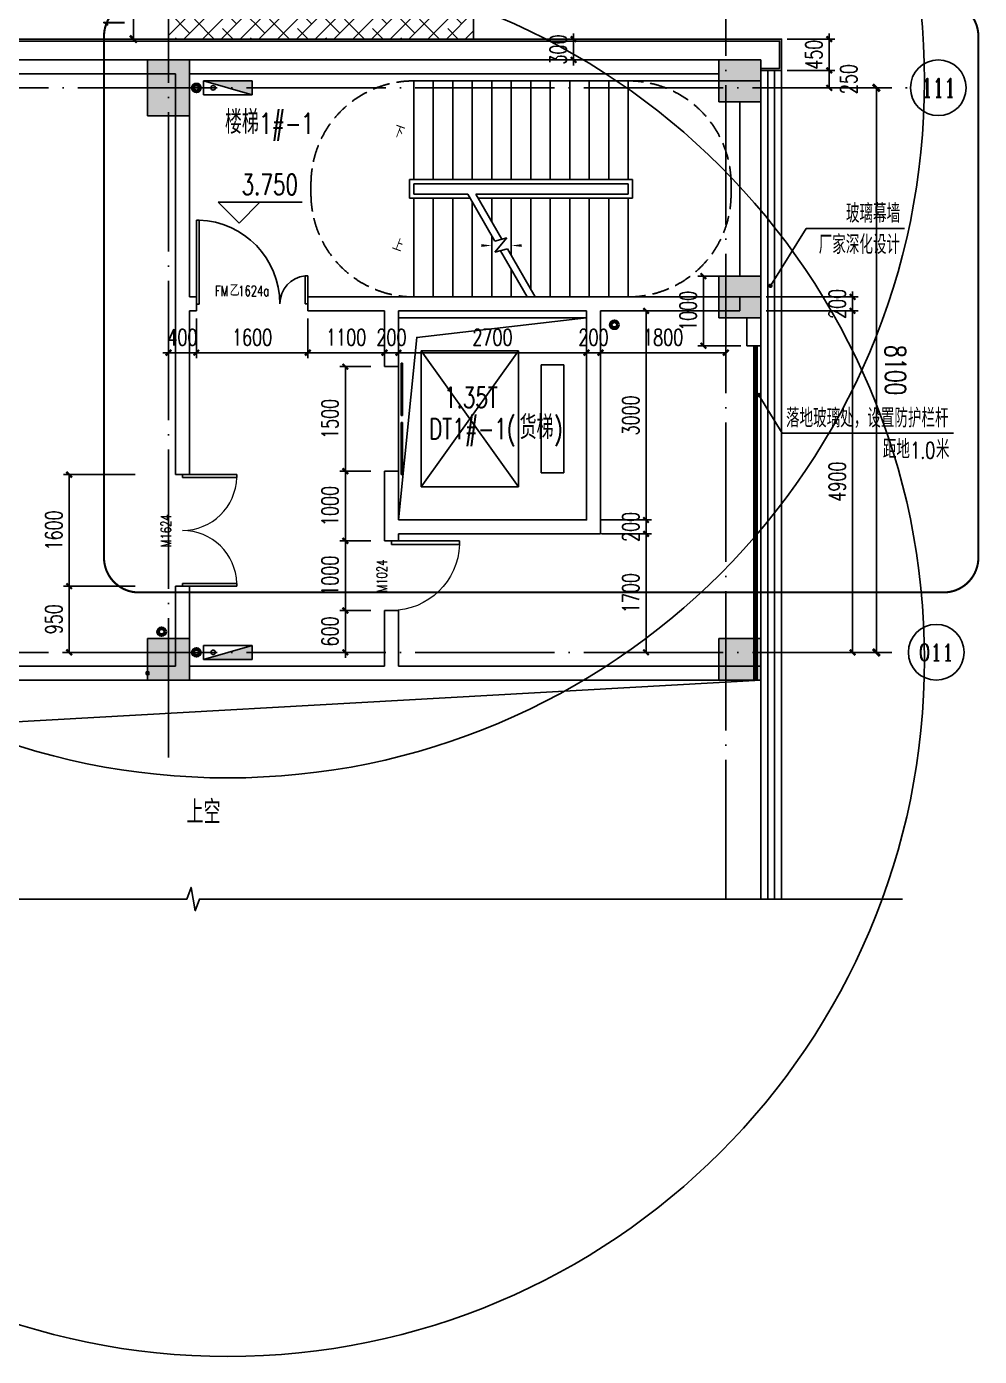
# Model space of a CAD drawing. Extents: x -1313754 to 847533, y 489853 to 941203.
# Drawn here: x -108891 to -95215, y 813619 to 832699 of the extents above; entities that cross this region are included whole.
import ezdxf
from ezdxf.enums import TextEntityAlignment as Align

# ---------------------------------------------------------------- set-up
doc = ezdxf.new("R2010")
doc.units = 0
doc.header["$LTSCALE"] = 1000
doc.header["$MEASUREMENT"] = 0
doc.linetypes.add('DASH', pattern=[0.35, 0.25, -0.1])
doc.linetypes.add('DOTE', pattern=[2.42, 2, -0.2, 0.02, -0.2])
doc.layers.get('Defpoints').update_dxf_attribs({"color": 210})
for name, color, linetype in [('A-AXIS-D', 1, 'Continuous'), ('A-AXIS-DOTE', 14, 'DOTE'), ('A-AXIS-DP', 126, 'Continuous'), ('A-AXIS-SYMB', 3, 'Continuous'), ('A-CURTAIN', 134, 'Continuous'), ('A-HATCH-2', 251, 'Continuous'), ('A-HRAIL', 173, 'Continuous'), ('A-LIN-V', 9, 'Continuous'), ('A-STAIR', 150, 'Continuous'), ('A-TEXT', 61, 'Continuous'), ('A-WINDOW', 140, 'Continuous'), ('A-防火门窗', 1, 'Continuous'), ('AS-COLN', 6, 'Continuous'), ('AS-WALL', 40, 'Continuous'), ('AS-结构边线层', 200, 'Continuous'), ('CURTWALL', 4, 'Continuous'), ('DIM_ELEV', 3, 'Continuous'), ('PROMPT', 1, 'Continuous'), ('PUB_HATCH', 8, 'Continuous'), ('PUB_TEXT', 7, 'Continuous'), ('SB_ZF消火栓', 10, 'Continuous'), ('WINDOW', 4, 'Continuous'), ('建-文字', 7, 'Continuous'), ('建-标高', 3, 'Continuous'), ('建-箭头', 3, 'Continuous'), ('建-门窗编号', 7, 'Continuous')]:
    doc.layers.add(name, color=color, linetype=linetype)
doc.layers.add('LG-ZF消防', color=1, linetype='Continuous', lineweight=60)
doc.styles.add('_TCH_AXIS', font='COMPLEX', dxfattribs={"bigfont": 'GBCBIG'})
doc.styles.add('_TCH_DIM', font='SIMPLEX', dxfattribs={"bigfont": 'GBCBIG'})
doc.styles.add('_TCH_DIM_T3', font='SIMPLEX', dxfattribs={"width": 0.705882, "bigfont": 'GBCBIG'})
doc.styles.add('A-DIM_T3', font='SIMPLEX', dxfattribs={"width": 0.705882, "bigfont": 'GBCBIG'})
doc.styles.add('A-STANDARD', font='SIMPLEX', dxfattribs={"bigfont": 'GBCBIG'})
doc.styles.add('A-WIN-LABEL', font='SIMPLEX', dxfattribs={"bigfont": 'GBCBIG'})
doc.dimstyles.new('_TCH_ARCH&&100', dxfattribs={"dimtxt": 297.5, "dimasz": 100, "dimexe": 100, "dimexo": 100, "dimgap": 126.25, "dimtad": 1, "dimdec": 0, "dimzin": 0, "dimdsep": 46, "dimtxsty": '_TCH_DIM_T3', "dimblk": 'ARCHTICK', "dimcen": 0.09, "dimclrt": 7, "dimazin": 2, "dimtfac": 1, "dimtdec": 0, "dimtix": 1, "dimtmove": 2, "dimatfit": 3, "dimfxl": 0, "dimtolj": 1, "dimtzin": 0, "dimarcsym": 0})
doc.dimstyles.new('_TCH_ARCH&&80', dxfattribs={"dimtxt": 238, "dimasz": 80, "dimexe": 80, "dimexo": 80, "dimgap": 101, "dimtad": 1, "dimdec": 0, "dimzin": 0, "dimdsep": 46, "dimtxsty": '_TCH_DIM_T3', "dimblk": 'ARCHTICK', "dimcen": 0.09, "dimclrt": 7, "dimazin": 2, "dimtfac": 1, "dimtdec": 0, "dimtix": 1, "dimtmove": 2, "dimatfit": 3, "dimfxl": 0, "dimtolj": 1, "dimtzin": 0, "dimarcsym": 0})
doc.dimstyles.new('A-DIM&&100', dxfattribs={"dimtxt": 297.5, "dimasz": 100, "dimexe": 100, "dimexo": 100, "dimgap": 126.25, "dimtad": 1, "dimdec": 0, "dimzin": 0, "dimdsep": 46, "dimtxsty": 'A-DIM_T3', "dimblk": 'ARCHTICK', "dimcen": 0.09, "dimclrt": 7, "dimazin": 2, "dimtfac": 1, "dimtdec": 0, "dimtix": 1, "dimtmove": 2, "dimatfit": 3, "dimfxl": 0, "dimtolj": 1, "dimtzin": 0, "dimarcsym": 0})

# ---------------------------------------------------------------- blocks, each defined once
blk = doc.blocks.new('_ArchTick')
at = {"color": 0, "linetype": 'ByBlock', "const_width": 0.4}
blk.add_lwpolyline([(-0.5, -0.5), (0.5, 0.5)], dxfattribs=at)
blk = doc.blocks.new('*D1368')
at = {"layer": 'A-AXIS-D', "color": 0, "lineweight": -2}
for p, q in [((123356, 27000), (124142, 27000)), ((124042, 27000), (124042, 18900)), ((123356, 18900), (124142, 18900))]:
    blk.add_line(p, q, dxfattribs=at)
at = {"layer": 'Defpoints', "color": 0}
for p in [(123256, 27000), (123256, 18900), (124042, 18900)]:
    blk.add_point(p, dxfattribs=at)
at = {"layer": 'A-AXIS-D', "color": 0, "lineweight": -2, "xscale": 100, "yscale": 100, "zscale": 100}
for p, rotation in [((124042, 27000), 90), ((124042, 18900), 270)]:
    blk.add_blockref('_ArchTick', p, dxfattribs=dict(at, rotation=rotation))
at = {"layer": 'A-AXIS-D', "color": 7, "insert": (124317, 22950), "char_height": 297.5, "attachment_point": 5, "rotation": 270, "style": 'A-DIM_T3'}
blk.add_mtext('\\A1;8100', dxfattribs=at)
blk = doc.blocks.new('43243')
at = {"layer": 'AS-结构边线层'}
for points in [[(-113954, 832020), (-113354, 832020), (-113354, 831920), (-112854, 831920), (-112854, 831720), (-110554, 831720), (-110554, 831920), (-110254, 831920), (-110254, 832220), (-98354, 832220), (-98354, 823320), (-113954, 823320), (-113954, 832020)], [(-103554, 825620), (-100854, 825620), (-100854, 828520), (-103554, 828520)]]:
    blk.add_lwpolyline(points, close=True, dxfattribs=at)
blk.add_lwpolyline([(-103554, 825620), (-103290, 828240), (-100854, 828520)], dxfattribs=at)
blk = doc.blocks.new('3132')
at = {"layer": 'DIM_ELEV', "linetype": 'DASH', "const_width": 30}
blk.add_lwpolyline([(-107280, 833060), (-95730, 833060, -0.414214), (-95230, 832560), (-95230, 825080, -0.414214), (-95730, 824580), (-107280, 824580, -0.414214), (-107780, 825080), (-107780, 832560, -0.414214)], format="xyb", close=True, dxfattribs=at)
blk = doc.blocks.new('A$C5D961328')
at = {"layer": 'SB_ZF消火栓'}
blk.add_hatch(color=256, dxfattribs=at).paths.add_polyline_path([(0, 40), (700, 40), (700, 240)])
at = {"layer": 'A-LIN-V', "ltscale": 500}
blk.add_circle((350, 40), 10001, dxfattribs=at)
at = {"layer": 'SB_ZF消火栓'}
for p, q in [((700, 240), (0, 240)), ((0, 240), (0, 40)), ((700, 240), (0, 40)), ((700, 240), (700, 40)), ((0, 40), (700, 40))]:
    blk.add_line(p, q, dxfattribs=at)
at = {"layer": 'SB_ZF消火栓', "color": 1}
blk.add_circle((140, 140), 32.5, dxfattribs=at)
blk = doc.blocks.new('43242343')
at = {"layer": 'LG-ZF消防', "linetype": 'Continuous'}
for centre in [(-106454, 831820), (-100454, 828420), (-106954, 824016), (-106454, 823720)]:
    blk.add_circle(centre, 50, dxfattribs=at)
blk = doc.blocks.new('234243242332')
at = {"layer": 'LG-ZF消防', "linetype": 'Continuous'}
blk.add_blockref('43242343', (0, 0), dxfattribs=at)
at = {"layer": 'SB_ZF消火栓', "xscale": -1, "rotation": 180}
blk.add_blockref('A$C5D961328', (-106354, 831960), dxfattribs=at)
at = {"layer": 'SB_ZF消火栓'}
blk.add_blockref('A$C5D961328', (-106354, 823580), dxfattribs=at)
blk = doc.blocks.new('w4324323333')
at = {"layer": 'AS-COLN'}
for p, q in [((-106554, 832220), (-107154, 832220)), ((-107154, 832220), (-107154, 831420)), ((-106554, 831420), (-106554, 832220)), ((-98354, 832220), (-98954, 832220)), ((-98954, 832220), (-98954, 831620)), ((-98354, 831620), (-98354, 832220)), ((-98954, 831620), (-98354, 831620)), ((-107154, 831420), (-106554, 831420)), ((-98354, 829120), (-98954, 829120)), ((-98954, 829120), (-98954, 828520)), ((-98354, 828520), (-98354, 829120)), ((-98954, 828520), (-98354, 828520)), ((-106554, 823920), (-107154, 823920)), ((-107154, 823920), (-107154, 823320)), ((-106554, 823320), (-106554, 823920)), ((-98354, 823920), (-98954, 823920)), ((-98954, 823920), (-98954, 823320)), ((-98354, 823320), (-98354, 823920)), ((-107154, 823320), (-106554, 823320)), ((-98954, 823320), (-98354, 823320))]:
    blk.add_line(p, q, dxfattribs=at)
blk = doc.blocks.new('*D164')
at = {"layer": 'A-AXIS-DP', "color": 0, "lineweight": -2}
for p, q in [((-106954, 833520), (-107458, 833520)), ((-107358, 832520), (-107358, 833520)), ((-106954, 832520), (-107458, 832520))]:
    blk.add_line(p, q, dxfattribs=at)
at = {"layer": 'Defpoints', "color": 0}
for p in [(-107358, 833520), (-106854, 833520), (-106854, 832520)]:
    blk.add_point(p, dxfattribs=at)
at = {"layer": 'A-AXIS-DP', "color": 0, "lineweight": -2, "xscale": 100, "yscale": 100, "zscale": 100}
for p, rotation in [((-107358, 833520), 90), ((-107358, 832520), 270)]:
    blk.add_blockref('_ArchTick', p, dxfattribs=dict(at, rotation=rotation))
at = {"layer": 'A-AXIS-DP', "color": 7, "insert": (-107633, 833020), "char_height": 297.5, "attachment_point": 5, "rotation": 90, "style": '_TCH_DIM_T3'}
blk.add_mtext('\\A1;1000', dxfattribs=at)
blk = doc.blocks.new('*D224')
at = {"layer": 'A-AXIS-DP', "color": 0, "lineweight": -2}
for p, q in [((-98641, 829120), (-99256, 829120)), ((-99176, 828120), (-99176, 829120)), ((-98641, 828120), (-99256, 828120))]:
    blk.add_line(p, q, dxfattribs=at)
at = {"layer": 'Defpoints', "color": 0}
for p in [(-99176, 829120), (-98561, 829120), (-98561, 828120)]:
    blk.add_point(p, dxfattribs=at)
at = {"layer": 'A-AXIS-DP', "color": 0, "lineweight": -2, "xscale": 80, "yscale": 80, "zscale": 80}
for p, rotation in [((-99176, 829120), 90), ((-99176, 828120), 270)]:
    blk.add_blockref('_ArchTick', p, dxfattribs=dict(at, rotation=rotation))
at = {"layer": 'A-AXIS-DP', "color": 7, "insert": (-99396, 828620), "char_height": 238, "attachment_point": 5, "rotation": 90, "style": '_TCH_DIM_T3'}
blk.add_mtext('\\A1;1000', dxfattribs=at)
blk = doc.blocks.new('*D436')
at = {"layer": 'A-AXIS-DP', "color": 0, "lineweight": -2}
for p, q in [((-101480, 832520), (-100960, 832520)), ((-101040, 832520), (-101040, 832600)), ((-101040, 832220), (-101040, 832520)), ((-101480, 832220), (-100960, 832220)), ((-101040, 832220), (-101040, 832140))]:
    blk.add_line(p, q, dxfattribs=at)
at = {"layer": 'Defpoints', "color": 0}
for p in [(-101560, 832520), (-101040, 832520), (-101560, 832220)]:
    blk.add_point(p, dxfattribs=at)
at = {"layer": 'A-AXIS-DP', "color": 0, "lineweight": -2, "xscale": 80, "yscale": 80, "zscale": 80}
for p, rotation in [((-101040, 832520), 270), ((-101040, 832220), 90)]:
    blk.add_blockref('_ArchTick', p, dxfattribs=dict(at, rotation=rotation))
at = {"layer": 'A-AXIS-DP', "color": 7, "insert": (-101260, 832370), "char_height": 238, "attachment_point": 5, "rotation": 90, "style": '_TCH_DIM_T3'}
blk.add_mtext('\\A1;300', dxfattribs=at)
blk = doc.blocks.new('*D605')
at = {"layer": 'A-AXIS-DP', "color": 0, "lineweight": -2}
for p, q in [((-98274, 828620), (-96956, 828620)), ((-97036, 823720), (-97036, 828620)), ((-98274, 823720), (-96956, 823720))]:
    blk.add_line(p, q, dxfattribs=at)
at = {"layer": 'Defpoints', "color": 0}
for p in [(-98354, 828620), (-97036, 828620), (-98354, 823720)]:
    blk.add_point(p, dxfattribs=at)
at = {"layer": 'A-AXIS-DP', "color": 0, "lineweight": -2, "xscale": 80, "yscale": 80, "zscale": 80}
for p, rotation in [((-97036, 828620), 90), ((-97036, 823720), 270)]:
    blk.add_blockref('_ArchTick', p, dxfattribs=dict(at, rotation=rotation))
at = {"layer": 'A-AXIS-DP', "color": 7, "insert": (-97256, 826170), "char_height": 238, "attachment_point": 5, "rotation": 90, "style": '_TCH_DIM_T3'}
blk.add_mtext('\\A1;4900', dxfattribs=at)
blk = doc.blocks.new('*D606')
at = {"layer": 'A-AXIS-DP', "color": 0, "lineweight": -2}
for p, q in [((-97036, 828820), (-97036, 828900)), ((-98274, 828820), (-96956, 828820)), ((-97036, 828620), (-97036, 828820)), ((-98274, 828620), (-96956, 828620)), ((-97036, 828620), (-97036, 828540))]:
    blk.add_line(p, q, dxfattribs=at)
at = {"layer": 'Defpoints', "color": 0}
for p in [(-98354, 828820), (-97036, 828820), (-98354, 828620)]:
    blk.add_point(p, dxfattribs=at)
at = {"layer": 'A-AXIS-DP', "color": 0, "lineweight": -2, "xscale": 80, "yscale": 80, "zscale": 80}
for p, rotation in [((-97036, 828820), 270), ((-97036, 828620), 90)]:
    blk.add_blockref('_ArchTick', p, dxfattribs=dict(at, rotation=rotation))
at = {"layer": 'A-AXIS-DP', "color": 7, "insert": (-97256, 828720), "char_height": 238, "attachment_point": 5, "rotation": 90, "style": '_TCH_DIM_T3'}
blk.add_mtext('\\A1;200', dxfattribs=at)
blk = doc.blocks.new('*D607')
at = {"layer": 'A-AXIS-DP', "color": 0, "lineweight": -2}
for p, q in [((-100640, 825420), (-99920, 825420)), ((-100000, 823720), (-100000, 825420)), ((-100640, 823720), (-99920, 823720))]:
    blk.add_line(p, q, dxfattribs=at)
at = {"layer": 'Defpoints', "color": 0}
for p in [(-100720, 825420), (-100000, 825420), (-100720, 823720)]:
    blk.add_point(p, dxfattribs=at)
at = {"layer": 'A-AXIS-DP', "color": 0, "lineweight": -2, "xscale": 80, "yscale": 80, "zscale": 80}
for p, rotation in [((-100000, 825420), 90), ((-100000, 823720), 270)]:
    blk.add_blockref('_ArchTick', p, dxfattribs=dict(at, rotation=rotation))
at = {"layer": 'A-AXIS-DP', "color": 7, "insert": (-100220, 824570), "char_height": 238, "attachment_point": 5, "rotation": 90, "style": '_TCH_DIM_T3'}
blk.add_mtext('\\A1;1700', dxfattribs=at)
blk = doc.blocks.new('*D608')
at = {"layer": 'A-AXIS-DP', "color": 0, "lineweight": -2}
for p, q in [((-100640, 825619.999996), (-99920, 825619.999996)), ((-100000, 825619.999996), (-100000, 825699.999996)), ((-100000, 825419.999996), (-100000, 825619.999996)), ((-100640, 825419.999996), (-99920, 825419.999996)), ((-100000, 825419.999996), (-100000, 825339.999996))]:
    blk.add_line(p, q, dxfattribs=at)
at = {"layer": 'Defpoints', "color": 0}
for p in [(-100720, 825619.999996), (-100000, 825619.999996), (-100720, 825419.999996)]:
    blk.add_point(p, dxfattribs=at)
at = {"layer": 'A-AXIS-DP', "color": 0, "lineweight": -2, "xscale": 80, "yscale": 80, "zscale": 80}
for p, rotation in [((-100000, 825619.999996), 270), ((-100000, 825419.999996), 90)]:
    blk.add_blockref('_ArchTick', p, dxfattribs=dict(at, rotation=rotation))
at = {"layer": 'A-AXIS-DP', "color": 7, "insert": (-100220, 825519.999996), "char_height": 238, "attachment_point": 5, "rotation": 90, "style": '_TCH_DIM_T3'}
blk.add_mtext('\\A1;200', dxfattribs=at)
blk = doc.blocks.new('*D609')
at = {"layer": 'A-AXIS-DP', "color": 0, "lineweight": -2}
for p, q in [((-100640, 828620), (-99920, 828620)), ((-100000, 825620), (-100000, 828620)), ((-100640, 825620), (-99920, 825620))]:
    blk.add_line(p, q, dxfattribs=at)
at = {"layer": 'Defpoints', "color": 0}
for p in [(-100720, 828620), (-100000, 828620), (-100720, 825620)]:
    blk.add_point(p, dxfattribs=at)
at = {"layer": 'A-AXIS-DP', "color": 0, "lineweight": -2, "xscale": 80, "yscale": 80, "zscale": 80}
for p, rotation in [((-100000, 828620), 90), ((-100000, 825620), 270)]:
    blk.add_blockref('_ArchTick', p, dxfattribs=dict(at, rotation=rotation))
at = {"layer": 'A-AXIS-DP', "color": 7, "insert": (-100220, 827120), "char_height": 238, "attachment_point": 5, "rotation": 90, "style": '_TCH_DIM_T3'}
blk.add_mtext('\\A1;3000', dxfattribs=at)
blk = doc.blocks.new('*D610')
at = {"layer": 'A-AXIS-DP', "color": 0, "lineweight": -2}
for p, q in [((-106854, 828510), (-106854, 827940)), ((-106454, 828510), (-106454, 827940)), ((-106854, 828020), (-106934, 828020)), ((-106854, 828020), (-106454, 828020)), ((-106454, 828020), (-106374, 828020))]:
    blk.add_line(p, q, dxfattribs=at)
at = {"layer": 'Defpoints', "color": 0}
for p in [(-106854, 828590), (-106454, 828590), (-106454, 828020)]:
    blk.add_point(p, dxfattribs=at)
at = {"layer": 'A-AXIS-DP', "color": 0, "lineweight": -2, "xscale": 80, "yscale": 80, "zscale": 80}
blk.add_blockref('_ArchTick', (-106854, 828020), dxfattribs=at)
at = {"layer": 'A-AXIS-DP', "color": 0, "lineweight": -2, "xscale": 80, "yscale": 80, "zscale": 80, "rotation": 180}
blk.add_blockref('_ArchTick', (-106454, 828020), dxfattribs=at)
at = {"layer": 'A-AXIS-DP', "color": 7, "insert": (-106654, 828240), "char_height": 238, "attachment_point": 5, "style": '_TCH_DIM_T3'}
blk.add_mtext('\\A1;400', dxfattribs=at)
blk = doc.blocks.new('*D611')
at = {"layer": 'A-AXIS-DP', "color": 0, "lineweight": -2}
for p, q in [((-106454, 828510), (-106454, 827940)), ((-104854, 828510), (-104854, 827940)), ((-106454, 828020), (-104854, 828020))]:
    blk.add_line(p, q, dxfattribs=at)
at = {"layer": 'Defpoints', "color": 0}
for p in [(-106454, 828590), (-104854, 828590), (-104854, 828020)]:
    blk.add_point(p, dxfattribs=at)
at = {"layer": 'A-AXIS-DP', "color": 0, "lineweight": -2, "xscale": 80, "yscale": 80, "zscale": 80, "rotation": 180}
blk.add_blockref('_ArchTick', (-106454, 828020), dxfattribs=at)
at = {"layer": 'A-AXIS-DP', "color": 0, "lineweight": -2, "xscale": 80, "yscale": 80, "zscale": 80}
blk.add_blockref('_ArchTick', (-104854, 828020), dxfattribs=at)
at = {"layer": 'A-AXIS-DP', "color": 7, "insert": (-105654, 828240), "char_height": 238, "attachment_point": 5, "style": '_TCH_DIM_T3'}
blk.add_mtext('\\A1;1600', dxfattribs=at)
blk = doc.blocks.new('*D612')
at = {"layer": 'A-AXIS-DP', "color": 0, "lineweight": -2}
for p, q in [((-104854, 828510), (-104854, 827940)), ((-103754, 828510), (-103754, 827940)), ((-104854, 828020), (-103754, 828020))]:
    blk.add_line(p, q, dxfattribs=at)
at = {"layer": 'Defpoints', "color": 0}
for p in [(-104854, 828590), (-103754, 828590), (-103754, 828020)]:
    blk.add_point(p, dxfattribs=at)
at = {"layer": 'A-AXIS-DP', "color": 0, "lineweight": -2, "xscale": 80, "yscale": 80, "zscale": 80, "rotation": 180}
blk.add_blockref('_ArchTick', (-104854, 828020), dxfattribs=at)
at = {"layer": 'A-AXIS-DP', "color": 0, "lineweight": -2, "xscale": 80, "yscale": 80, "zscale": 80}
blk.add_blockref('_ArchTick', (-103754, 828020), dxfattribs=at)
at = {"layer": 'A-AXIS-DP', "color": 7, "insert": (-104304, 828240), "char_height": 238, "attachment_point": 5, "style": '_TCH_DIM_T3'}
blk.add_mtext('\\A1;1100', dxfattribs=at)
blk = doc.blocks.new('*D613')
at = {"layer": 'A-AXIS-DP', "color": 0, "lineweight": -2}
for p, q in [((-103754, 828510), (-103754, 827940)), ((-103554, 828510), (-103554, 827940)), ((-103754, 828020), (-103834, 828020)), ((-103754, 828020), (-103554, 828020)), ((-103554, 828020), (-103474, 828020))]:
    blk.add_line(p, q, dxfattribs=at)
at = {"layer": 'Defpoints', "color": 0}
for p in [(-103754, 828590), (-103554, 828590), (-103554, 828020)]:
    blk.add_point(p, dxfattribs=at)
at = {"layer": 'A-AXIS-DP', "color": 0, "lineweight": -2, "xscale": 80, "yscale": 80, "zscale": 80}
blk.add_blockref('_ArchTick', (-103754, 828020), dxfattribs=at)
at = {"layer": 'A-AXIS-DP', "color": 0, "lineweight": -2, "xscale": 80, "yscale": 80, "zscale": 80, "rotation": 180}
blk.add_blockref('_ArchTick', (-103554, 828020), dxfattribs=at)
at = {"layer": 'A-AXIS-DP', "color": 7, "insert": (-103654, 828240), "char_height": 238, "attachment_point": 5, "style": '_TCH_DIM_T3'}
blk.add_mtext('\\A1;200', dxfattribs=at)
blk = doc.blocks.new('*D614')
at = {"layer": 'A-AXIS-DP', "color": 0, "lineweight": -2}
for p, q in [((-103554, 828510), (-103554, 827940)), ((-100854, 828510), (-100854, 827940)), ((-103554, 828020), (-100854, 828020))]:
    blk.add_line(p, q, dxfattribs=at)
at = {"layer": 'Defpoints', "color": 0}
for p in [(-103554, 828590), (-100854, 828590), (-100854, 828020)]:
    blk.add_point(p, dxfattribs=at)
at = {"layer": 'A-AXIS-DP', "color": 0, "lineweight": -2, "xscale": 80, "yscale": 80, "zscale": 80, "rotation": 180}
blk.add_blockref('_ArchTick', (-103554, 828020), dxfattribs=at)
at = {"layer": 'A-AXIS-DP', "color": 0, "lineweight": -2, "xscale": 80, "yscale": 80, "zscale": 80}
blk.add_blockref('_ArchTick', (-100854, 828020), dxfattribs=at)
at = {"layer": 'A-AXIS-DP', "color": 7, "insert": (-102204, 828240), "char_height": 238, "attachment_point": 5, "style": '_TCH_DIM_T3'}
blk.add_mtext('\\A1;2700', dxfattribs=at)
blk = doc.blocks.new('*D615')
at = {"layer": 'A-AXIS-DP', "color": 0, "lineweight": -2}
for p, q in [((-100854, 828510), (-100854, 827940)), ((-100654, 828510), (-100654, 827940)), ((-100854, 828020), (-100934, 828020)), ((-100854, 828020), (-100654, 828020)), ((-100654, 828020), (-100574, 828020))]:
    blk.add_line(p, q, dxfattribs=at)
at = {"layer": 'Defpoints', "color": 0}
for p in [(-100854, 828590), (-100654, 828590), (-100654, 828020)]:
    blk.add_point(p, dxfattribs=at)
at = {"layer": 'A-AXIS-DP', "color": 0, "lineweight": -2, "xscale": 80, "yscale": 80, "zscale": 80}
blk.add_blockref('_ArchTick', (-100854, 828020), dxfattribs=at)
at = {"layer": 'A-AXIS-DP', "color": 0, "lineweight": -2, "xscale": 80, "yscale": 80, "zscale": 80, "rotation": 180}
blk.add_blockref('_ArchTick', (-100654, 828020), dxfattribs=at)
at = {"layer": 'A-AXIS-DP', "color": 7, "insert": (-100754, 828240), "char_height": 238, "attachment_point": 5, "style": '_TCH_DIM_T3'}
blk.add_mtext('\\A1;200', dxfattribs=at)
blk = doc.blocks.new('*D616')
at = {"layer": 'A-AXIS-DP', "color": 0, "lineweight": -2}
for p, q in [((-100654, 828510), (-100654, 827940)), ((-98854, 828510), (-98854, 827940)), ((-100654, 828020), (-98854, 828020))]:
    blk.add_line(p, q, dxfattribs=at)
at = {"layer": 'Defpoints', "color": 0}
for p in [(-100654, 828590), (-98854, 828590), (-98854, 828020)]:
    blk.add_point(p, dxfattribs=at)
at = {"layer": 'A-AXIS-DP', "color": 0, "lineweight": -2, "xscale": 80, "yscale": 80, "zscale": 80, "rotation": 180}
blk.add_blockref('_ArchTick', (-100654, 828020), dxfattribs=at)
at = {"layer": 'A-AXIS-DP', "color": 0, "lineweight": -2, "xscale": 80, "yscale": 80, "zscale": 80}
blk.add_blockref('_ArchTick', (-98854, 828020), dxfattribs=at)
at = {"layer": 'A-AXIS-DP', "color": 7, "insert": (-99754, 828240), "char_height": 238, "attachment_point": 5, "style": '_TCH_DIM_T3'}
blk.add_mtext('\\A1;1800', dxfattribs=at)
blk = doc.blocks.new('*D808')
at = {"layer": 'A-AXIS-DP', "color": 0, "lineweight": -2}
for p, q in [((-103950, 824320), (-104396, 824320)), ((-104316, 824320), (-104316, 824400)), ((-104316, 823720), (-104316, 824320)), ((-103950, 823720), (-104396, 823720)), ((-104316, 823720), (-104316, 823640))]:
    blk.add_line(p, q, dxfattribs=at)
at = {"layer": 'Defpoints', "color": 0}
for p in [(-104316, 824320), (-103870, 824320), (-103870, 823720)]:
    blk.add_point(p, dxfattribs=at)
at = {"layer": 'A-AXIS-DP', "color": 0, "lineweight": -2, "xscale": 80, "yscale": 80, "zscale": 80}
for p, rotation in [((-104316, 824320), 270), ((-104316, 823720), 90)]:
    blk.add_blockref('_ArchTick', p, dxfattribs=dict(at, rotation=rotation))
at = {"layer": 'A-AXIS-DP', "color": 7, "insert": (-104536, 824020), "char_height": 238, "attachment_point": 5, "rotation": 90, "style": '_TCH_DIM_T3'}
blk.add_mtext('\\A1;600', dxfattribs=at)
blk = doc.blocks.new('*D809')
at = {"layer": 'A-AXIS-DP', "color": 0, "lineweight": -2}
for p, q in [((-103950, 825320), (-104396, 825320)), ((-104316, 824320), (-104316, 825320)), ((-103950, 824320), (-104396, 824320))]:
    blk.add_line(p, q, dxfattribs=at)
at = {"layer": 'Defpoints', "color": 0}
for p in [(-104316, 825320), (-103870, 825320), (-103870, 824320)]:
    blk.add_point(p, dxfattribs=at)
at = {"layer": 'A-AXIS-DP', "color": 0, "lineweight": -2, "xscale": 80, "yscale": 80, "zscale": 80}
for p, rotation in [((-104316, 825320), 90), ((-104316, 824320), 270)]:
    blk.add_blockref('_ArchTick', p, dxfattribs=dict(at, rotation=rotation))
at = {"layer": 'A-AXIS-DP', "color": 7, "insert": (-104536, 824820), "char_height": 238, "attachment_point": 5, "rotation": 90, "style": '_TCH_DIM_T3'}
blk.add_mtext('\\A1;1000', dxfattribs=at)
blk = doc.blocks.new('*D810')
at = {"layer": 'A-AXIS-DP', "color": 0, "lineweight": -2}
for p, q in [((-103950, 826320), (-104396, 826320)), ((-104316, 825320), (-104316, 826320)), ((-103950, 825320), (-104396, 825320))]:
    blk.add_line(p, q, dxfattribs=at)
at = {"layer": 'Defpoints', "color": 0}
for p in [(-104316, 826320), (-103870, 826320), (-103870, 825320)]:
    blk.add_point(p, dxfattribs=at)
at = {"layer": 'A-AXIS-DP', "color": 0, "lineweight": -2, "xscale": 80, "yscale": 80, "zscale": 80}
for p, rotation in [((-104316, 826320), 90), ((-104316, 825320), 270)]:
    blk.add_blockref('_ArchTick', p, dxfattribs=dict(at, rotation=rotation))
at = {"layer": 'A-AXIS-DP', "color": 7, "insert": (-104536, 825820), "char_height": 238, "attachment_point": 5, "rotation": 90, "style": '_TCH_DIM_T3'}
blk.add_mtext('\\A1;1000', dxfattribs=at)
blk = doc.blocks.new('*D811')
at = {"layer": 'A-AXIS-DP', "color": 0, "lineweight": -2}
for p, q in [((-103950, 827820), (-104396, 827820)), ((-104316, 826320), (-104316, 827820)), ((-103950, 826320), (-104396, 826320))]:
    blk.add_line(p, q, dxfattribs=at)
at = {"layer": 'Defpoints', "color": 0}
for p in [(-104316, 827820), (-103870, 827820), (-103870, 826320)]:
    blk.add_point(p, dxfattribs=at)
at = {"layer": 'A-AXIS-DP', "color": 0, "lineweight": -2, "xscale": 80, "yscale": 80, "zscale": 80}
for p, rotation in [((-104316, 827820), 90), ((-104316, 826320), 270)]:
    blk.add_blockref('_ArchTick', p, dxfattribs=dict(at, rotation=rotation))
at = {"layer": 'A-AXIS-DP', "color": 7, "insert": (-104536, 827070), "char_height": 238, "attachment_point": 5, "rotation": 90, "style": '_TCH_DIM_T3'}
blk.add_mtext('\\A1;1500', dxfattribs=at)
blk = doc.blocks.new('*D820')
at = {"layer": 'A-AXIS-DP', "color": 0, "lineweight": -2}
for p, q in [((-107334, 824670), (-108360, 824670)), ((-108280, 823720), (-108280, 824670)), ((-107334, 823720), (-108360, 823720))]:
    blk.add_line(p, q, dxfattribs=at)
at = {"layer": 'Defpoints', "color": 0}
for p in [(-108280, 824670), (-107254, 824670), (-107254, 823720)]:
    blk.add_point(p, dxfattribs=at)
at = {"layer": 'A-AXIS-DP', "color": 0, "lineweight": -2, "xscale": 80, "yscale": 80, "zscale": 80}
for p, rotation in [((-108280, 824670), 90), ((-108280, 823720), 270)]:
    blk.add_blockref('_ArchTick', p, dxfattribs=dict(at, rotation=rotation))
at = {"layer": 'A-AXIS-DP', "color": 7, "insert": (-108500, 824195), "char_height": 238, "attachment_point": 5, "rotation": 90, "style": '_TCH_DIM_T3'}
blk.add_mtext('\\A1;950', dxfattribs=at)
blk = doc.blocks.new('*D821')
at = {"layer": 'A-AXIS-DP', "color": 0, "lineweight": -2}
for p, q in [((-107334, 826270), (-108360, 826270)), ((-108280, 824670), (-108280, 826270)), ((-107334, 824670), (-108360, 824670))]:
    blk.add_line(p, q, dxfattribs=at)
at = {"layer": 'Defpoints', "color": 0}
for p in [(-108280, 826270), (-107254, 826270), (-107254, 824670)]:
    blk.add_point(p, dxfattribs=at)
at = {"layer": 'A-AXIS-DP', "color": 0, "lineweight": -2, "xscale": 80, "yscale": 80, "zscale": 80}
for p, rotation in [((-108280, 826270), 90), ((-108280, 824670), 270)]:
    blk.add_blockref('_ArchTick', p, dxfattribs=dict(at, rotation=rotation))
at = {"layer": 'A-AXIS-DP', "color": 7, "insert": (-108500, 825470), "char_height": 238, "attachment_point": 5, "rotation": 90, "style": '_TCH_DIM_T3'}
blk.add_mtext('\\A1;1600', dxfattribs=at)
blk = doc.blocks.new('*D1082')
at = {"layer": 'A-AXIS-DP', "color": 0, "lineweight": -2}
for p, q in [((-97974, 832520), (-97290, 832520)), ((-97370, 832520), (-97370, 832600)), ((-97370, 832070), (-97370, 832520)), ((-97974, 832070), (-97290, 832070)), ((-97370, 832070), (-97370, 831990))]:
    blk.add_line(p, q, dxfattribs=at)
at = {"layer": 'Defpoints', "color": 0}
for p in [(-98054, 832520), (-97370, 832520), (-98054, 832070)]:
    blk.add_point(p, dxfattribs=at)
at = {"layer": 'A-AXIS-DP', "color": 0, "lineweight": -2, "xscale": 80, "yscale": 80, "zscale": 80}
for p, rotation in [((-97370, 832520), 270), ((-97370, 832070), 90)]:
    blk.add_blockref('_ArchTick', p, dxfattribs=dict(at, rotation=rotation))
at = {"layer": 'A-AXIS-DP', "color": 7, "insert": (-97590, 832295), "char_height": 238, "attachment_point": 5, "rotation": 90, "style": '_TCH_DIM_T3'}
blk.add_mtext('\\A1;450', dxfattribs=at)
blk = doc.blocks.new('*D1083')
at = {"layer": 'A-AXIS-DP', "color": 0, "lineweight": -2}
for p, q in [((-97974, 832070), (-97290, 832070)), ((-97370, 831820), (-97370, 832070)), ((-97974, 831820), (-97290, 831820))]:
    blk.add_line(p, q, dxfattribs=at)
at = {"layer": 'Defpoints', "color": 0}
for p in [(-98054, 832070), (-97370, 832070), (-98054, 831820)]:
    blk.add_point(p, dxfattribs=at)
at = {"layer": 'A-AXIS-DP', "color": 0, "lineweight": -2, "xscale": 80, "yscale": 80, "zscale": 80}
for p, rotation in [((-97370, 832070), 90), ((-97370, 831820), 270)]:
    blk.add_blockref('_ArchTick', p, dxfattribs=dict(at, rotation=rotation))
at = {"layer": 'A-AXIS-DP', "color": 7, "insert": (-97090, 831945), "char_height": 238, "attachment_point": 5, "rotation": 90, "style": '_TCH_DIM_T3'}
blk.add_mtext('\\A1;250', dxfattribs=at)
blk = doc.blocks.new('$DorLib2D$00000225')
at = {"color": 0}
for p, q in [((0.475, -0.001), (0.475, 0.752)), ((0.475, 0.752), (0.5, 0.752)), ((0.5, -0.001), (0.5, 0.752)), ((-0.5, 0), (-0.5, 0.252)), ((-0.475, 0.252), (-0.5, 0.252)), ((-0.475, 0), (-0.475, 0.252)), ((-0.475, 0), (-0.5, 0)), ((0.475, -0.001), (0.5, -0.001))]:
    blk.add_line(p, q, dxfattribs=at)
for centre, radius, start, end in [((0.505, -0.002), 0.755, 92.2493, 179.7238), ((-0.501, 0.003), 0.251, 359.7899, 84.0974)]:
    blk.add_arc(centre, radius, start, end, dxfattribs=at)
blk = doc.blocks.new('$DorLib2D$00000001')
for p, q in [((0.45, 0.975), (0.5, 0.975)), ((0.45, 0), (0.45, 0.975)), ((0.5, 0), (0.5, 0.975)), ((0.5, 0), (0.45, 0))]:
    blk.add_line(p, q)
at = {"lineweight": 13}
blk.add_arc((0.475, 0), 0.975, 91.4693, 180, dxfattribs=at)
blk = doc.blocks.new('$DorLib2D$00000002')
for p, q in [((-0.5, 0), (-0.5, 0.4875)), ((-0.475, 0.4875), (-0.5, 0.4875)), ((-0.475, 0), (-0.475, 0.4875)), ((0.475, 0), (0.475, 0.4875)), ((0.475, 0.4875), (0.5, 0.4875)), ((0.5, 0), (0.5, 0.4875)), ((-0.5, 0), (-0.475, 0)), ((0.5, 0), (0.475, 0))]:
    blk.add_line(p, q)
at = {"lineweight": 13}
for centre, start, end in [((-0.4875, 0), 0, 88.53072), ((0.4875, 0), 91.46928, 180)]:
    blk.add_arc(centre, 0.4875, start, end, dxfattribs=at)
blk = doc.blocks.new('$DORLIB2D$00000127')
at = {"color": 0}
for points in [[(-0.533, 0.795), (-0.533, 0.69)], [(-0.033, 0.795), (-0.533, 0.795)], [(-0.033, 0.795), (-0.033, 0.69)], [(0.533, 0.795), (0.033, 0.795)], [(0.033, 0.795), (0.033, 0.69)], [(0.533, 0.795), (0.533, 0.69)], [(-0.033, 0.69), (-0.533, 0.69)], [(0.533, 0.69), (0.033, 0.69)], [(0.5, 0.5), (-0.5, 0.5)]]:
    blk.add_lwpolyline(points, dxfattribs=at)
blk = doc.blocks.new('99平面图例外参$0$$LinePat$圆环')
for points in [[(0, 150), (300, 150)], [(0, 0), (300, 0)], [(0, -150), (300, -150)]]:
    blk.add_lwpolyline(points)
at = {"color": 0}
blk.add_circle((150, 0), 150, dxfattribs=at)
blk = doc.blocks.new('dote')
at = {"layer": 'A-AXIS-D'}
for centre in [(124931.5, 27001.1), (124901.8, 18901.1)]:
    blk.add_circle(centre, 400, dxfattribs=at)
at = {"layer": 'A-AXIS-DOTE'}
for p, q in [((121882.2, 15360), (121882.2, 36662.3)), ((113882.2, 17390), (113882.2, 33120)), ((76282.2, 27000), (124536.4, 27000)), ((76282.2, 18900), (124441.5, 18900))]:
    blk.add_line(p, q, dxfattribs=at)
at = {"layer": 'PUB_TEXT', "style": '_TCH_AXIS'}
for s, height, p, p2 in [('111', 265.5, (124685, 26868.4), (125178, 26868.4)), ('011', 241.21, (124649.1, 18780.5), (125154.5, 18780.5))]:
    blk.add_text(s, height=height, dxfattribs=at).set_placement(p, p2, align=Align.FIT)
at = {"layer": 'A-AXIS-D'}
dim = blk.add_linear_dim(base=(124042.2, 18900), p1=(123255.8, 27000), p2=(123255.8, 18900), angle=270, dimstyle='A-DIM&&100', override={"dimgap": 0}, dxfattribs=at)
dim.commit()
dim.dimension.update_dxf_attribs({"geometry": '*D1368', "text_midpoint": (124317.2, 22950), "dimtype": 161, "text_rotation": 270})

msp = doc.modelspace()

# ---------------------------------------------------------------- hatches: boundary and pattern name
at = {"layer": 'A-HATCH-2'}
h = msp.add_hatch(dxfattribs=at)
h.set_pattern_fill('ANSI38', color=256, scale=120)
h.set_pattern_definition([(45, (0, 0), (-134.70384, 134.70384), []), (135, (0, 0), (-404.111525, 134.70384), [476.25, -285.75])])
h.paths.add_polyline_path([(-106854.2, 833520), (-102474.2, 833520), (-102474.2, 832520), (-106854.2, 832520)])
at = {"layer": 'PUB_HATCH'}
for points in [[(-107154.2, 831420), (-106554.2, 831420), (-106554.2, 832220), (-107154.2, 832220)], [(-98954.2, 831620), (-98354.2, 831620), (-98354.2, 832220), (-98954.2, 832220)], [(-98954.2, 828520), (-98354.2, 828520), (-98354.2, 829120), (-98954.2, 829120)], [(-107154.2, 823320), (-106554.2, 823320), (-106554.2, 823920), (-107154.2, 823920)], [(-98954.2, 823320), (-98354.2, 823320), (-98354.2, 823920), (-98954.2, 823920)]]:
    msp.add_hatch(color=256, dxfattribs=at).paths.add_polyline_path(points)

# ---------------------------------------------------------------- linework, layer by layer
at = {"layer": 'A-AXIS-DP', "color": 9, "linetype": 'DASH'}
for p, q in [((-104809.2, 830445), (-104809.2, 830295)), ((-98779.2, 830445), (-98779.2, 830295))]:
    msp.add_line(p, q, dxfattribs=at)
for points in [[(-103334.2, 831920, 0.4142136), (-104809.2, 830445)], [(-100254.2, 831920, -0.4142136), (-98779.2, 830445)], [(-103334.2, 828820, -0.4142136), (-104809.2, 830295)], [(-100254.2, 828820, 0.4142136), (-98779.2, 830295)]]:
    msp.add_lwpolyline(points, format="xyb", dxfattribs=at)
at = {"layer": 'A-AXIS-SYMB'}
for p, q in [((-98214.2, 828980), (-97700, 829800)), ((-97700, 829800), (-96290, 829800)), ((-98380.6, 827412.5), (-98047.7, 826864)), ((-98047.7, 826864), (-95589.2, 826864))]:
    msp.add_line(p, q, dxfattribs=at)
at = {"layer": 'A-AXIS-SYMB', "const_width": 32}
for points in [[(-98222.7, 828966.4, 1), (-98205.7, 828993.6, 1)], [(-98389, 827426.1, 1), (-98372.3, 827398.8, 1)]]:
    msp.add_lwpolyline(points, format="xyb", close=True, dxfattribs=at)
at = {"layer": 'A-AXIS-SYMB'}
msp.add_lwpolyline([(-116680, 820180), (-106590, 820180), (-106528.9, 820348), (-106469.6, 820012), (-106410, 820180), (-96320, 820180)], dxfattribs=at)
at = {"layer": 'A-CURTAIN'}
for points in [[(-110554.2, 831920), (-110554.2, 832520), (-98054.2, 832520), (-98054.2, 832070), (-98354.2, 832070)], [(-110524.2, 831920), (-110524.2, 832490), (-98084.2, 832490), (-98084.2, 832100), (-98354.2, 832100)]]:
    msp.add_lwpolyline(points, dxfattribs=at)
at = {"layer": 'A-HATCH-2'}
msp.add_lwpolyline([(-113754.2, 820180), (-113060, 822500), (-98354.2, 823320)], dxfattribs=at)
at = {"layer": 'A-LIN-V', "ltscale": 500}
msp.add_lwpolyline([(-106854.2, 832520), (-106854.2, 833520), (-102474.2, 833520), (-102474.2, 832520)], dxfattribs=at)
at = {"layer": 'A-STAIR'}
for p, q in [((-100254.2, 831920), (-103334.2, 831920)), ((-103334.2, 830505), (-103334.2, 831920)), ((-103054.2, 830505), (-103054.2, 831920)), ((-102774.2, 830505), (-102774.2, 831920)), ((-102494.2, 830505), (-102494.2, 831920)), ((-102214.2, 830505), (-102214.2, 831920)), ((-101934.2, 830505), (-101934.2, 831920)), ((-101654.2, 830505), (-101654.2, 831920)), ((-101374.2, 830505), (-101374.2, 831920)), ((-101094.2, 830505), (-101094.2, 831920)), ((-100814.2, 830505), (-100814.2, 831920)), ((-100534.2, 830505), (-100534.2, 831920)), ((-100254.2, 830505), (-100254.2, 831920)), ((-98354.2, 831920), (-100254.2, 831920)), ((-100254.2, 831920), (-100254.2, 830505)), ((-98354.2, 828820), (-98354.2, 831920)), ((-98654.2, 831620), (-98654.2, 829120)), ((-103394.2, 830505), (-103394.2, 830235)), ((-100194.2, 830505), (-103394.2, 830505)), ((-100254.2, 830445), (-103334.2, 830445)), ((-103334.2, 830445), (-103334.2, 830295)), ((-100254.2, 830445), (-103334.2, 830445)), ((-103334.2, 830295), (-103334.2, 830445)), ((-100254.2, 830295), (-100254.2, 830445)), ((-100254.2, 830445), (-100254.2, 830295)), ((-100194.2, 830235), (-100194.2, 830505)), ((-103394.2, 830235), (-102523.1, 830235)), ((-103334.2, 830295), (-102557.7, 830295)), ((-103334.2, 830295), (-102557.7, 830295)), ((-103334.2, 830235), (-103334.2, 828820)), ((-103054.2, 830235), (-103054.2, 828820)), ((-102774.2, 830235), (-102774.2, 828820)), ((-102557.7, 830295), (-102169.1, 829621.9)), ((-102494.2, 830185), (-102494.2, 828820)), ((-102442.2, 830295), (-100254.2, 830295)), ((-102442.2, 830295), (-102069.1, 829648.7)), ((-102442.2, 830295), (-100254.2, 830295)), ((-102407.6, 830235), (-100194.2, 830235)), ((-102214.2, 830235), (-102214.2, 829900)), ((-101934.2, 830235), (-101934.2, 829415)), ((-101654.2, 830235), (-101654.2, 828930)), ((-101374.2, 830235), (-101374.2, 828820)), ((-101094.2, 830235), (-101094.2, 828820)), ((-100814.2, 830235), (-100814.2, 828820)), ((-100534.2, 830235), (-100534.2, 828820)), ((-100254.2, 830235), (-100254.2, 828820)), ((-100254.2, 830235), (-100254.2, 828820)), ((-102214.2, 829700), (-102214.2, 828820)), ((-101996.8, 829668.1), (-102169.6, 829462)), ((-102169.1, 829621.9), (-101996.8, 829668.1)), ((-102169.6, 829462), (-101989.2, 829510.4)), ((-102089.2, 829483.6), (-101706.1, 828820)), ((-101989.2, 829510.4), (-101590.7, 828820)), ((-101934.2, 829215), (-101934.2, 828820)), ((-103334.2, 828820), (-101706.1, 828820)), ((-101590.7, 828820), (-100254.2, 828820)), ((-100254.2, 828820), (-98354.2, 828820)), ((-101829.2, 828045), (-103229.2, 828045)), ((-103229.2, 828045), (-103229.2, 826095)), ((-101829.2, 828045), (-103229.2, 826095)), ((-103229.2, 828045), (-101829.2, 826095)), ((-101829.2, 826095), (-101829.2, 828045)), ((-101179.2, 827845), (-101504.2, 827845)), ((-101504.2, 827845), (-101504.2, 826295)), ((-101179.2, 826295), (-101179.2, 827845)), ((-101504.2, 826295), (-101179.2, 826295)), ((-103229.2, 826095), (-101829.2, 826095))]:
    msp.add_line(p, q, dxfattribs=at)
at = {"layer": 'AS-WALL'}
for p, q in [((-110254.2, 832220), (-107154.2, 832220)), ((-107154.2, 832220), (-106654.2, 832220)), ((-106654.2, 832220), (-98954.2, 832220)), ((-98954.2, 832220), (-98954.2, 832020)), ((-110054.2, 832020), (-107154.2, 832020)), ((-107154.2, 832020), (-106754.2, 832020)), ((-106754.2, 832020), (-106754.2, 828720)), ((-106554.2, 832020), (-106554.2, 828820)), ((-106554.2, 832020), (-98954.2, 832020)), ((-106754.2, 828720), (-106754.2, 826270)), ((-106454.2, 828820), (-106554.2, 828820)), ((-106454.2, 828620), (-106454.2, 828820)), ((-103654.2, 828820), (-104854.2, 828820)), ((-104854.2, 828820), (-104854.2, 828620)), ((-103654.2, 828820), (-100754.2, 828820)), ((-100754.2, 828820), (-98654.2, 828820)), ((-98654.2, 828820), (-98654.2, 828620)), ((-106554.2, 826270), (-106554.2, 828620)), ((-106554.2, 828620), (-106454.2, 828620)), ((-104854.2, 828620), (-103754.2, 828620)), ((-103754.2, 828620), (-103754.2, 827820)), ((-103554.2, 827820), (-103554.2, 828620)), ((-103554.2, 828620), (-100854.2, 828620)), ((-100854.2, 828620), (-100854.2, 825620)), ((-100654.2, 828620), (-100654.2, 825420)), ((-100654.2, 828620), (-98654.2, 828620)), ((-98554.2, 828120), (-98554.2, 828520)), ((-98554.2, 828520), (-98354.2, 828520)), ((-98354.2, 828120), (-98354.2, 828520)), ((-98554.2, 828120), (-98354.2, 828120)), ((-103754.2, 827820), (-103554.2, 827820)), ((-106754.2, 826270), (-106554.2, 826270)), ((-103554.2, 826320), (-103754.2, 826320)), ((-103754.2, 826320), (-103754.2, 825520)), ((-103554.2, 825620), (-103554.2, 826320)), ((-103554.2, 825620), (-100854.2, 825620)), ((-103754.2, 825520), (-103754.2, 825320)), ((-103554.2, 825420), (-100654.2, 825420)), ((-103554.2, 825320), (-103554.2, 825420)), ((-103754.2, 825320), (-103554.2, 825320)), ((-106554.2, 824670), (-106754.2, 824670)), ((-106754.2, 824670), (-106754.2, 823520)), ((-106554.2, 823520), (-106554.2, 824670)), ((-103554.2, 824320), (-103754.2, 824320)), ((-103754.2, 824320), (-103754.2, 823520)), ((-103554.2, 823520), (-103554.2, 824320)), ((-107154.2, 823520), (-113754.2, 823520)), ((-106754.2, 823520), (-107154.2, 823520)), ((-103754.2, 823520), (-106554.2, 823520)), ((-98354.2, 823520), (-103554.2, 823520)), ((-107154.2, 823320), (-113754.2, 823320)), ((-106654.2, 823320), (-107154.2, 823320)), ((-103654.2, 823320), (-106654.2, 823320)), ((-98354.2, 823320), (-103654.2, 823320))]:
    msp.add_line(p, q, dxfattribs=at)
at = {"layer": 'CURTWALL'}
for p, q in [((-98354.2, 832070), (-98354.2, 823420)), ((-98054.2, 832070), (-98354.2, 832070)), ((-98254.2, 832070), (-98254.2, 823420)), ((-98154.2, 832070), (-98154.2, 823420)), ((-98054.2, 832070), (-98054.2, 823420)), ((-98354.2, 823420), (-98354.2, 820180)), ((-98254.2, 823420), (-98254.2, 820180)), ((-98154.2, 823420), (-98154.2, 820180)), ((-98054.2, 823420), (-98054.2, 820180)), ((-98054.2, 820180), (-98354.2, 820180))]:
    msp.add_line(p, q, dxfattribs=at)
at = {"layer": 'PROMPT'}
for p, q in [((-107173.2, 823401), (-107135.2, 823439)), ((-107173.2, 823439), (-107135.2, 823401))]:
    msp.add_line(p, q, dxfattribs=at)
msp.add_lwpolyline([(-107173.2, 823401), (-107135.2, 823401), (-107135.2, 823439), (-107173.2, 823439)], close=True, dxfattribs=at)
at = {"layer": '建-标高'}
for p, q in [((-105841.7, 829880), (-106141.7, 830180)), ((-106141.7, 830180), (-104935.4, 830180)), ((-105841.7, 829880), (-105541.7, 830180))]:
    msp.add_line(p, q, dxfattribs=at)
at = {"layer": '建-箭头'}
for points in [[(-103474.2, 831182.5, 0, 0, 0), (-99304.2, 831182.5, 0, 0, 0), (-99304.2, 829557.5, 0, 0, 0), (-101934.2, 829557.5, 0, 40, 0), (-101784.2, 829557.5, 0, 0, 0)], [(-103474.2, 829557.5, 0, 0, 0), (-102214.2, 829557.5, 0, 40, 0), (-102364.2, 829557.5, 0, 0, 0)]]:
    msp.add_lwpolyline(points, format="xyseb", dxfattribs=at)

# ---------------------------------------------------------------- block references
at = {"layer": 'A-AXIS-DP'}
msp.add_blockref('3132', (0, 0), dxfattribs=at)
at = {"layer": 'A-HRAIL', "xscale": 0.166666666891708, "yscale": 0.166666666891708, "zscale": 0.166666666891708, "rotation": 89.99999999971723}
for p in [(-98429.2, 828070), (-98429.2, 828020), (-98429.2, 827970), (-98429.2, 827920), (-98429.2, 827870), (-98429.2, 827820), (-98429.2, 827770), (-98429.2, 827720), (-98429.2, 827670), (-98429.2, 827620), (-98429.2, 827570), (-98429.2, 827520), (-98429.2, 827470), (-98429.2, 827420), (-98429.2, 827370), (-98429.2, 827320), (-98429.2, 827270), (-98429.2, 827220), (-98429.2, 827170), (-98429.2, 827120), (-98429.2, 827070), (-98429.2, 827020), (-98429.2, 826970), (-98429.2, 826920), (-98429.2, 826870), (-98429.2, 826820), (-98429.2, 826770), (-98429.2, 826720), (-98429.2, 826670), (-98429.2, 826620), (-98429.2, 826570), (-98429.2, 826520), (-98429.2, 826470), (-98429.2, 826420), (-98429.2, 826370), (-98429.2, 826320), (-98429.2, 826270), (-98429.2, 826220), (-98429.2, 826170), (-98429.2, 826120), (-98429.2, 826070), (-98429.2, 826020), (-98429.2, 825970), (-98429.2, 825920), (-98429.2, 825870), (-98429.2, 825820), (-98429.2, 825770), (-98429.2, 825720), (-98429.2, 825670), (-98429.2, 825620), (-98429.2, 825570), (-98429.2, 825520), (-98429.2, 825470), (-98429.2, 825420), (-98429.2, 825370), (-98429.2, 825320), (-98429.2, 825270), (-98429.2, 825220), (-98429.2, 825170), (-98429.2, 825120), (-98429.2, 825070), (-98429.2, 825020), (-98429.2, 824970), (-98429.2, 824920), (-98429.2, 824870), (-98429.2, 824820), (-98429.2, 824770), (-98429.2, 824720), (-98429.2, 824670), (-98429.2, 824620), (-98429.2, 824570), (-98429.2, 824520), (-98429.2, 824470), (-98429.2, 824420), (-98429.2, 824370), (-98429.2, 824320), (-98429.2, 824270), (-98429.2, 824220), (-98429.2, 824170), (-98429.2, 824120), (-98429.2, 824070), (-98429.2, 824020), (-98429.2, 823970), (-98429.2, 823920), (-98429.2, 823870), (-98429.2, 823820), (-98429.2, 823770), (-98429.2, 823720), (-98429.2, 823670), (-98429.2, 823620), (-98429.2, 823570), (-98429.2, 823520), (-98429.2, 823470), (-98429.2, 823420), (-98429.2, 823370), (-98429.2, 823320)]:
    msp.add_blockref('99平面图例外参$0$$LinePat$圆环', p, dxfattribs=at)
at = {"layer": 'A-WINDOW'}
msp.add_blockref('43243', (0, 0), dxfattribs=at)
ref = msp.add_blockref('$DorLib2D$00000002', (-106654.2, 825470), dxfattribs=dict(at, xscale=1600, yscale=1600, zscale=200, rotation=269.9999999284693))
ref.add_attrib('A', 'M1624', (-106817.3, 825232.5), dxfattribs={"layer": '建-门窗编号', "ltscale": 500, "height": 148.75, "rotation": 90, "style": 'A-WIN-LABEL', "width": 0.705882})
ref = msp.add_blockref('$DorLib2D$00000001', (-103654.2, 824820), dxfattribs=dict(at, xscale=-1000, yscale=1000, zscale=200, rotation=269.99999999855))
ref.add_attrib('A', 'M1024', (-103717.3, 824582.5), dxfattribs={"layer": '建-门窗编号', "ltscale": 500, "height": 148.75, "rotation": 90, "style": 'A-WIN-LABEL', "width": 0.705882})
at = {"layer": 'A-防火门窗', "xscale": -1600, "yscale": 1600, "zscale": 200, "rotation": 359.9999999985526}
msp.add_blockref('$DorLib2D$00000225', (-105654.2, 828720), dxfattribs=at)
at = {"layer": 'AS-COLN'}
msp.add_blockref('w4324323333', (0, 0), dxfattribs=at)
at = {"layer": 'AS-WALL'}
msp.add_blockref('dote', (-220736.4, 804820), dxfattribs=at)
at = {"layer": 'SB_ZF消火栓', "linetype": 'Continuous'}
msp.add_blockref('234243242332', (0, 0), dxfattribs=at)
at = {"layer": 'WINDOW', "xscale": 1500, "yscale": 200, "zscale": 1500, "rotation": 269.9999999985503}
msp.add_blockref('$DORLIB2D$00000127', (-103654.2, 827070), dxfattribs=at)

# ---------------------------------------------------------------- texts
at = {"layer": 'A-TEXT', "style": 'A-STANDARD'}
for s, p in [('楼梯', (-106044.2, 831160)), ('货梯', (-101814.5, 826779.7)), ('上空', (-106594.2, 821260))]:
    msp.add_text(s, height=337.59, dxfattribs=at).set_placement(p)
at = {"layer": 'A-TEXT', "style": 'A-STANDARD', "width": 0.705882}
for s, p in [('1#-1', (-105552.7, 831160)), ('1.35T', (-102900, 827230)), ('DT1#-1(', (-103114.5, 826779.7)), (')', (-101323, 826779.7))]:
    msp.add_text(s, height=297.5, dxfattribs=at).set_placement(p)
at = {"layer": 'PUB_TEXT', "width": 0.705882}
for s, height, style, p in [('3.750', 297.5, 'A-STANDARD', (-105805.4, 830285)), ('1.0', 238, '_TCH_DIM', (-96208, 826500))]:
    msp.add_text(s, height=height, dxfattribs=dict(at, style=style)).set_placement(p)
at = {"layer": 'PUB_TEXT', "style": '_TCH_DIM'}
for s, height, p in [('玻璃幕墙', 270.07, (-97130.6, 829884)), ('厂家深化设计', 270.07, (-97520.8, 829436)), ('落地玻璃处，设置防护栏杆', 270.071, (-97990.6, 826948)), ('距地', 270.07, (-96601.2, 826500)), ('米', 270.1, (-95840, 826500))]:
    msp.add_text(s, height=height, dxfattribs=at).set_placement(p)
at = {"layer": '建-文字', "style": 'A-STANDARD'}
for s, p in [('下', (-103645.9, 831132.9)), ('上', (-103654.6, 829511.1))]:
    msp.add_text(s, height=168.8, rotation=339.92971, dxfattribs=at).set_placement(p)
at = {"layer": '建-门窗编号', "style": 'A-WIN-LABEL', "width": 0.705882}
for s, p in [('FM', (-106186.4, 828832.5)), ('1624a', (-105853.6, 828832.5))]:
    msp.add_text(s, height=148.75, dxfattribs=at).set_placement(p)
at = {"layer": '建-门窗编号', "style": 'A-WIN-LABEL'}
msp.add_text('乙', height=168.8, dxfattribs=at).set_placement((-105976.4, 828832.5))

# ---------------------------------------------------------------- dimensions: what is measured, and where the dimension line sits
at = {"layer": 'A-AXIS-DP'}
for p1, p2, distance, dimstyle, picture, middle in [((-106854.2, 832520), (-106854.2, 833520), 503.9, '_TCH_ARCH&&100', '*D164', (-107633.1, 833020)), ((-101560, 832220), (-101560, 832520), -520, '_TCH_ARCH&&80', '*D436', (-101260, 832370)), ((-98054.2, 832070), (-98054.2, 832520), -684.2, '_TCH_ARCH&&80', '*D1082', (-97590, 832295)), ((-98560.8, 828120), (-98560.8, 829120), 615.4, '_TCH_ARCH&&80', '*D224', (-99396.2, 828620)), ((-98354.2, 828620), (-98354.2, 828820), -1318.4, '_TCH_ARCH&&80', '*D606', (-97255.8, 828720)), ((-100720, 825620), (-100720, 828620), -720, '_TCH_ARCH&&80', '*D609', (-100220, 827120)), ((-98354.2, 823720), (-98354.2, 828620), -1318.4, '_TCH_ARCH&&80', '*D605', (-97255.8, 826170)), ((-106854.2, 828590), (-106454.2, 828590), -570, '_TCH_ARCH&&80', '*D610', (-106654.2, 828240)), ((-106454.2, 828590), (-104854.2, 828590), -570, '_TCH_ARCH&&80', '*D611', (-105654.2, 828240)), ((-104854.2, 828590), (-103754.2, 828590), -570, '_TCH_ARCH&&80', '*D612', (-104304.2, 828240)), ((-103754.2, 828590), (-103554.2, 828590), -570, '_TCH_ARCH&&80', '*D613', (-103654.2, 828240)), ((-103554.2, 828590), (-100854.2, 828590), -570, '_TCH_ARCH&&80', '*D614', (-102204.2, 828240)), ((-100854.2, 828590), (-100654.2, 828590), -570, '_TCH_ARCH&&80', '*D615', (-100754.2, 828240)), ((-100654.2, 828590), (-98854.2, 828590), -570, '_TCH_ARCH&&80', '*D616', (-99754.2, 828240)), ((-103870, 826320), (-103870, 827820), 445.8, '_TCH_ARCH&&80', '*D811', (-104535.8, 827070)), ((-103870, 825320), (-103870, 826320), 445.8, '_TCH_ARCH&&80', '*D810', (-104535.8, 825820)), ((-107254.2, 824670), (-107254.2, 826270), 1025.8, '_TCH_ARCH&&80', '*D821', (-108500, 825470)), ((-100720, 825420), (-100720, 825620), -720, '_TCH_ARCH&&80', '*D608', (-100220, 825520)), ((-100720, 823720), (-100720, 825420), -720, '_TCH_ARCH&&80', '*D607', (-100220, 824570)), ((-103870, 824320), (-103870, 825320), 445.8, '_TCH_ARCH&&80', '*D809', (-104535.8, 824820)), ((-107254.2, 823720), (-107254.2, 824670), 1025.8, '_TCH_ARCH&&80', '*D820', (-108500, 824195)), ((-103870, 823720), (-103870, 824320), 445.8, '_TCH_ARCH&&80', '*D808', (-104535.8, 824020))]:
    dim = msp.add_aligned_dim(p1=p1, p2=p2, distance=distance, dimstyle=dimstyle, dxfattribs=at)
    dim.commit()
    dim.dimension.update_dxf_attribs({"geometry": picture, "text_midpoint": middle})
dim = msp.add_linear_dim(base=(-97370, 832070), p1=(-98054.2, 831820), p2=(-98054.2, 832070), angle=90, dimstyle='_TCH_ARCH&&80', dxfattribs=at)
dim.commit()
dim.dimension.update_dxf_attribs({"geometry": '*D1083', "text_midpoint": (-97090, 831945), "dimtype": 129})

doc.saveas('drawing.dxf')
